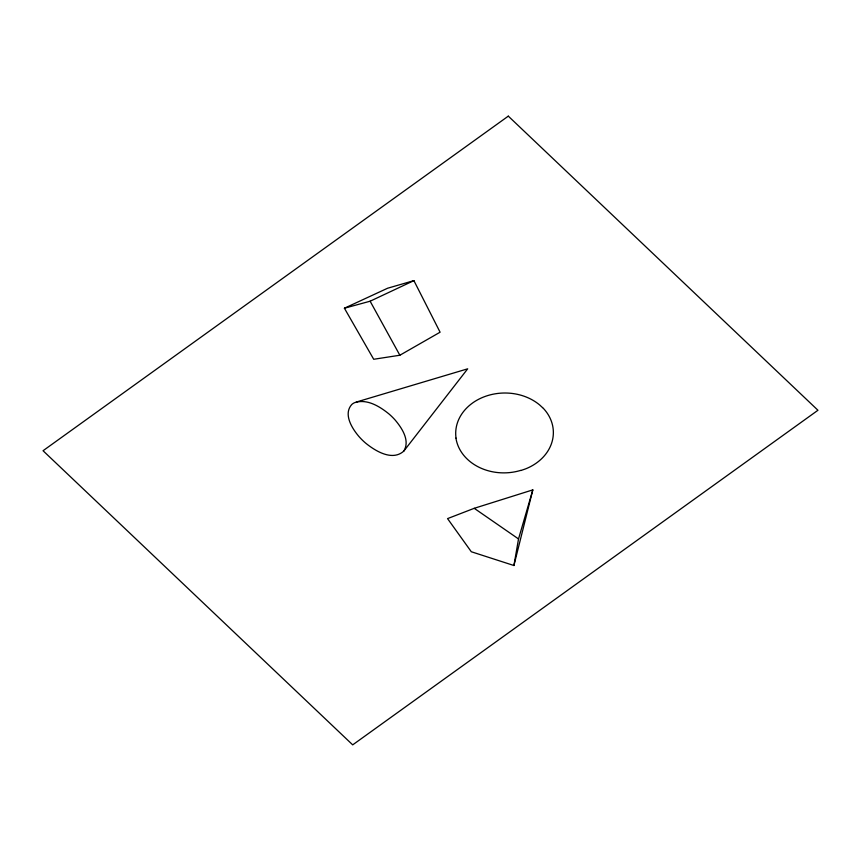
<?xml version="1.0" encoding="UTF-8"?>
<svg xmlns="http://www.w3.org/2000/svg" width="861" height="861" viewBox="0 0 861 861"><rect width="100%" height="100%" fill="white"/><g stroke="black" fill="none" stroke-linecap="round" stroke-linejoin="round"><path stroke-width="1.29" d="M513.92 565.516L518.526 538.943L532.819 489.877L474.228 508.313L447.548 518.613L471.311 551.75L513.92 565.516L532.819 489.877M403.831 451.067C410.213 440.606 402.012 428.154 395.199 420.093A73.842 60.927 -1.5 0 0 388.989 413.969C379.679 406.403 366.926 398.482 354.549 402.7A10.73 8.858 -1.5 0 0 351.762 404.509C343.001 414.227 352.192 428.681 359.102 436.699A73.82 60.905 -1.5 0 0 365.505 443.006C375.364 451.056 392.358 461.496 403.831 451.067L467.684 368.82L356.196 402.087M399.859 355.238L440.089 332.206L413.904 280.632L387.601 288.231L344.411 308.227L373.706 359.274L399.859 355.238L370.122 301.21L344.411 308.227M370.122 301.21L413.904 280.632M520.883 470.515L525.533 468.901A48.313 39.864 -1.5 0 0 542.591 407.554M474.228 508.313L518.526 538.943M542.516 407.608L539.901 405.176A48.69 40.176 -1.5 0 0 538.459 404.003L537.964 403.615A49.152 40.553 -1.5 0 0 494.644 393.907A48.948 40.392 -1.5 0 0 475.057 401.323A48.69 40.176 -1.5 0 0 472.377 403.142A48.388 39.929 -1.5 0 0 458.805 419.296L458.106 420.943A48.087 39.681 -1.5 0 0 456.039 438.088M520.819 470.354A48.743 40.219 -1.5 0 1 455.932 438.098M508.302 116.138L43.05 450.733L352.698 744.862L817.95 410.266L508.302 116.138"/></g></svg>
